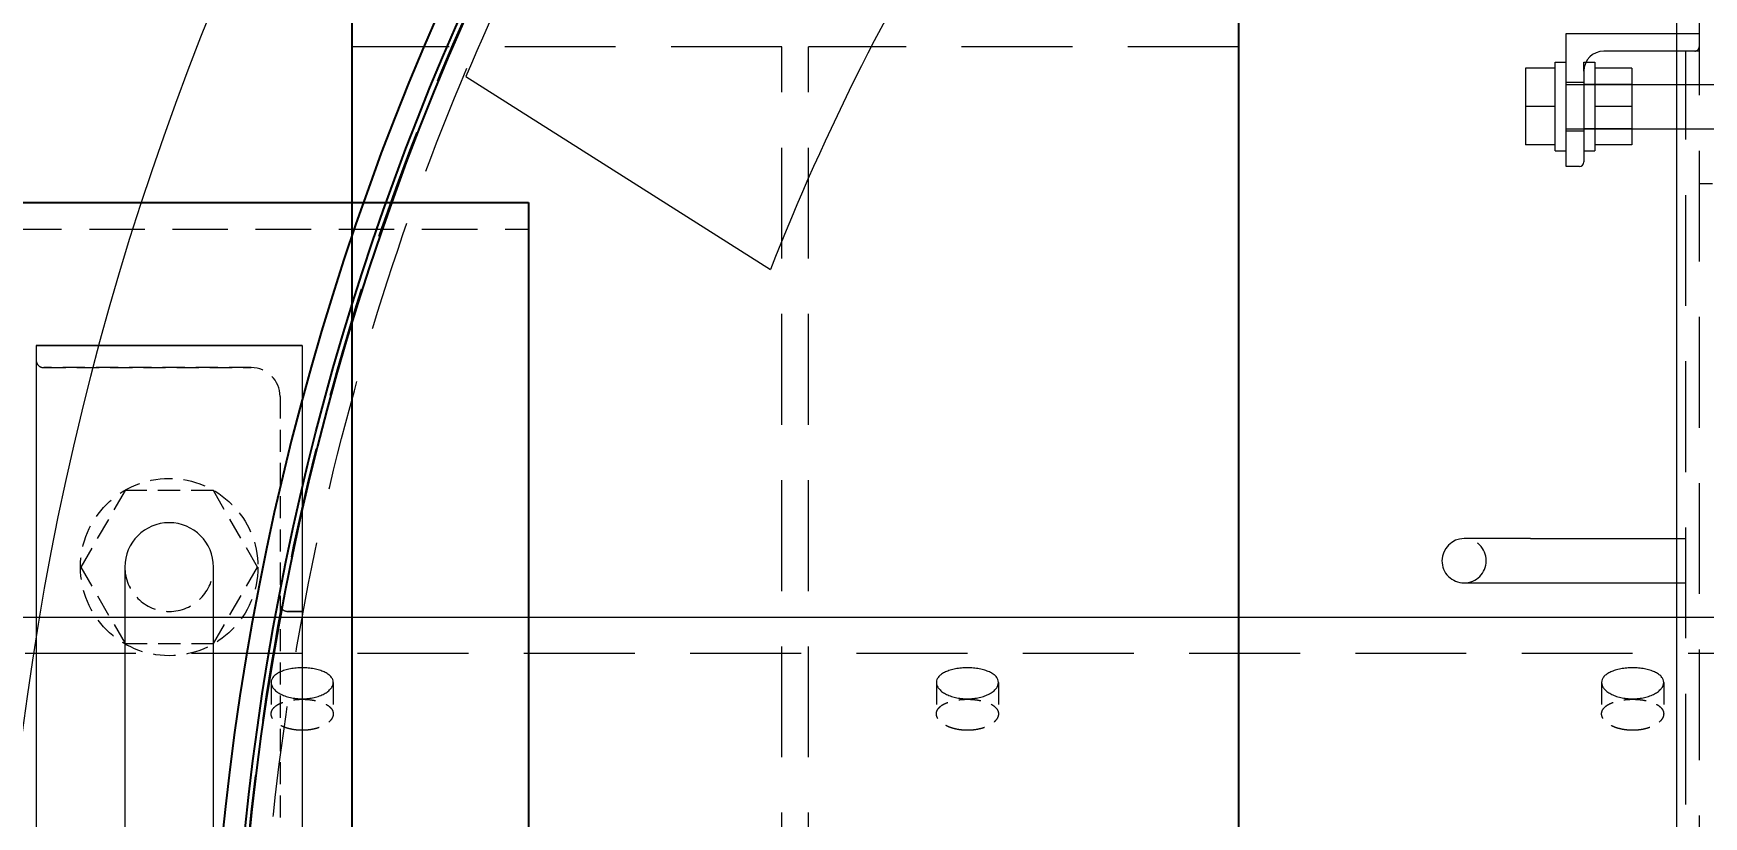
# Model space of a CAD drawing. Header units: millimetres. Extents: x -46397 to 283259, y -8690 to 23983.
# Drawn here: x 2762.5 to 3139.2, y 932 to 1108.6 of the extents above; entities that cross this region are included whole.
import ezdxf

# ---------------------------------------------------------------- set-up
doc = ezdxf.new("R2010")
doc.units = ezdxf.units.MM
doc.linetypes.add('HIDDEN', pattern=[0.375, 0.25, -0.125])
doc.linetypes.add('HIDDENX2', pattern=[0.75, 0.5, -0.25])
doc.layers.get('Defpoints').update_dxf_attribs({"lineweight": 0})
for name, color, linetype, lineweight in [('CHUAN NET KHUAT', 4, 'HIDDEN', 0), ('DUONGCHINH', 7, 'Continuous', 25), ('Long_AM_Hidden', 4, 'HIDDEN', 9), ('Long_AM_Visible', 30, 'Continuous', 25), ('PHANTOM 2', 8, 'Continuous', 0)]:
    doc.layers.add(name, color=color, linetype=linetype, lineweight=lineweight)
doc.layers.add('flashshoot', color=7, linetype='Continuous')
doc.styles.add('GHI CHÚ 1', font='isocp_IV25.ttf', dxfattribs={"width": 0.8})
doc.dimstyles.new('1-30SCALE', dxfattribs={"dimtxt": 75, "dimasz": 75, "dimexe": 37.5, "dimexo": 30, "dimgap": 30, "dimtad": 1, "dimtoh": 1, "dimdec": 0, "dimdsep": 46, "dimtxsty": 'GHI CHÚ 1', "dimcen": 0.09, "dimclrd": 256, "dimclre": 256, "dimclrt": 2, "dimadec": 0, "dimazin": 0, "dimtfac": 1, "dimtdec": 0, "dimtofl": 0, "dimtmove": 0, "dimatfit": 3, "dimfxl": 1, "dimlwd": 0, "dimlwe": 0, "dimarcsym": 0})

# ---------------------------------------------------------------- blocks, each defined once
blk = doc.blocks.new('A$Cd0a137ae')
at = {"color": 3, "linetype": 'HIDDENX2', "lineweight": 0, "ltscale": 50}
for radius in [605, 600, 600]:
    blk.add_circle((0, 2.33), radius, dxfattribs=at)
at = {"layer": 'DUONGCHINH', "color": 2}
blk.add_circle((0, 2.33), 606, dxfattribs=at)
blk = doc.blocks.new('A$C5f191858')
at = {"color": 150, "linetype": 'Continuous', "lineweight": 0, "ltscale": 10}
for p, q in [((322.67, -277.67), (-327.33, -277.67)), ((-241.29, -302.67), (-241.29, -277.67)), ((-237.29, -277.67), (-237.29, -294.17)), ((-229.79, -287.83), (-229.79, -277.67)), ((-219.79, -287.83), (-219.79, -277.67)), ((-127.33, -310.67), (-127.33, -277.67)), ((-117.33, -310.67), (-117.33, -277.67)), ((-233.42, -287.83), (-224.79, -287.83)), ((-233.42, -287.83), (-233.42, -296.17)), ((-224.79, -287.83), (-216.16, -287.83)), ((-216.16, -287.83), (-216.16, -296.17)), ((-234.79, -296.17), (-214.79, -296.17)), ((-234.79, -298.2), (-234.79, -296.17)), ((-214.79, -298.67), (-214.79, -296.17)), ((-232.79, -298.67), (-212.29, -298.67)), ((-211.29, -299.67), (-211.29, -302.67)), ((-211.29, -302.67), (-241.29, -302.67)), ((-234.79, -305.17), (-234.79, -302.67)), ((-214.79, -305.17), (-214.79, -302.67)), ((-214.79, -305.17), (-234.79, -305.17)), ((-233.42, -305.17), (-233.42, -311.83)), ((-224.79, -305.17), (-224.79, -311.83)), ((-216.16, -305.17), (-216.16, -311.83)), ((-233.42, -311.83), (-224.79, -311.83)), ((-224.79, -311.83), (-216.16, -311.83)), ((-127.33, -310.67), (-127.33, -325.67)), ((-117.33, -325.67), (-117.33, -310.67)), ((-231.57, -550.74), (-188.03, -482.07))]:
    blk.add_line(p, q, dxfattribs=at)
for centre, radius, start, end in [((-232.79, -294.17), 4.5, 180, 270), ((-212.29, -299.67), 1, 360, 90), ((-122.33, -325.67), 5, 180, 270), ((-122.33, -325.67), 5, 270, 0), ((0.74, 2.46), 520, 226.5392, 248.7142), ((0.74, 2.46), 600, 228.03263, 247.22077)]:
    blk.add_arc(centre, radius, start, end, dxfattribs=at)
at = {"layer": 'CHUAN NET KHUAT', "ltscale": 100}
for p, q in [((-229.79, -277.67), (-229.79, -252.67)), ((-219.79, -277.67), (-219.79, -252.67)), ((-207.33, -269.67), (-207.33, -272.67)), ((-327.33, -272.67), (322.67, -272.67)), ((-241.29, -277.67), (-241.29, -272.67)), ((-237.33, -275.67), (-237.33, -272.67)), ((-237.29, -273.67), (-237.29, -277.67)), ((232.67, -275.67), (-237.33, -275.67)), ((-127.33, -277.67), (-127.33, -275.67)), ((-117.33, -277.67), (-117.33, -275.67)), ((-229.79, -302.67), (-229.79, -287.83)), ((-229.79, -287.83), (-229.79, -298.67)), ((-224.79, -287.83), (-224.79, -296.17)), ((-219.79, -302.67), (-219.79, -287.83)), ((-219.79, -287.83), (-219.79, -298.67)), ((-234.79, -298.67), (-234.79, -298.2)), ((-232.79, -298.67), (-234.79, -298.67)), ((-230.29, -302.67), (-230.29, -298.67)), ((-219.29, -302.67), (-219.29, -298.67))]:
    blk.add_line(p, q, dxfattribs=at)
at = {"layer": 'CHUAN NET KHUAT', "ltscale": 50}
for centre, radius, start, end in [((-238.29, -273.67), 1, 360, 90), ((-122.33, -325.67), 5, 0, 180)]:
    blk.add_arc(centre, radius, start, end, dxfattribs=at)
blk = doc.blocks.new('A$C87972526')
at = {"color": 5, "linetype": 'Continuous', "lineweight": 0}
blk.add_circle((0, 2.34), 656, dxfattribs=at)
blk = doc.blocks.new('MH2.1')
at = {"layer": 'Long_AM_Hidden', "ltscale": 50}
blk.add_lwpolyline([(-197.2, -539), (197.2, -539), (197.2, -713), (-197.2, -713)], close=True, dxfattribs=at)
at = {"layer": 'Long_AM_Visible'}
blk.add_lwpolyline([(-203.2, -539), (203.2, -539), (203.2, -713), (-203.2, -713)], close=True, dxfattribs=at)
for radius in [605, 611]:
    blk.add_arc((0, 0), radius, 244.65039, 295.34961, dxfattribs=at)
blk = doc.blocks.new('ksajd jkajkdqwe')
at = {"rotation": 270}
blk.add_blockref('MH2.1', (5004.67, 0), dxfattribs=at)
blk = doc.blocks.new('A$C90275d84')
at = {"color": 2, "linetype": 'Continuous', "lineweight": 0, "ltscale": 10}
blk.add_line((-109.55, 1960), (-109.55, -3000), dxfattribs=at)
at = {"color": 1, "linetype": 'HIDDENX2', "lineweight": 0, "ltscale": 50}
blk.add_line((-101.37, 1960), (-101.37, -3000), dxfattribs=at)
at = {"color": 1, "linetype": 'HIDDENX2', "lineweight": 0, "ltscale": 10}
for p, q in [((-94.87, -283), (-87.79, -283)), ((-94.87, -297), (-87.79, -297)), ((-94.87, -433), (-87.79, -433)), ((-94.87, -447), (-87.79, -447)), ((-94.87, -583), (-87.79, -583)), ((-94.87, -597), (-87.79, -597))]:
    blk.add_line(p, q, dxfattribs=at)
at = {"color": 2, "linetype": 'Continuous', "lineweight": 0, "ltscale": 10}
for points in [[(-91.18, -290), (-91.18, -290.44), (-91.2, -290.89), (-91.3, -291.8), (-91.38, -292.25), (-91.57, -293.11), (-91.69, -293.52), (-91.98, -294.29), (-92.13, -294.64), (-92.47, -295.26), (-92.66, -295.55), (-93.06, -296.07), (-93.28, -296.29), (-93.73, -296.65), (-93.96, -296.78), (-94.42, -296.96), (-94.65, -297), (-95.09, -297), (-95.32, -296.96), (-95.76, -296.78), (-95.98, -296.65), (-96.39, -296.29), (-96.59, -296.07), (-96.94, -295.55), (-97.11, -295.26), (-97.39, -294.64), (-97.53, -294.29), (-97.76, -293.52), (-97.86, -293.11), (-98.02, -292.25), (-98.08, -291.8), (-98.16, -290.89), (-98.18, -290.44), (-98.18, -289.56), (-98.16, -289.11), (-98.08, -288.2), (-98.02, -287.75), (-97.86, -286.89), (-97.76, -286.48), (-97.53, -285.71), (-97.39, -285.36), (-97.11, -284.74), (-96.94, -284.45), (-96.59, -283.93), (-96.39, -283.71), (-95.98, -283.35), (-95.76, -283.22), (-95.32, -283.04), (-95.09, -283), (-94.65, -283), (-94.42, -283.04), (-93.96, -283.22), (-93.73, -283.35), (-93.28, -283.71), (-93.06, -283.93), (-92.66, -284.45), (-92.47, -284.74), (-92.13, -285.36), (-91.98, -285.71), (-91.69, -286.48), (-91.57, -286.89), (-91.38, -287.75), (-91.3, -288.2), (-91.2, -289.11), (-91.18, -289.56), (-91.18, -290)], [(-91.18, -440), (-91.18, -440.44), (-91.2, -440.89), (-91.3, -441.8), (-91.38, -442.25), (-91.57, -443.11), (-91.69, -443.52), (-91.98, -444.29), (-92.13, -444.64), (-92.47, -445.26), (-92.66, -445.55), (-93.06, -446.07), (-93.28, -446.29), (-93.73, -446.65), (-93.96, -446.78), (-94.42, -446.96), (-94.65, -447), (-95.09, -447), (-95.32, -446.96), (-95.76, -446.78), (-95.98, -446.65), (-96.39, -446.29), (-96.59, -446.07), (-96.94, -445.55), (-97.11, -445.26), (-97.39, -444.64), (-97.53, -444.29), (-97.76, -443.52), (-97.86, -443.11), (-98.02, -442.25), (-98.08, -441.8), (-98.16, -440.89), (-98.18, -440.44), (-98.18, -439.56), (-98.16, -439.11), (-98.08, -438.2), (-98.02, -437.75), (-97.86, -436.89), (-97.76, -436.48), (-97.53, -435.71), (-97.39, -435.36), (-97.11, -434.74), (-96.94, -434.45), (-96.59, -433.93), (-96.39, -433.71), (-95.98, -433.35), (-95.76, -433.22), (-95.32, -433.04), (-95.09, -433), (-94.65, -433), (-94.42, -433.04), (-93.96, -433.22), (-93.73, -433.35), (-93.28, -433.71), (-93.06, -433.93), (-92.66, -434.45), (-92.47, -434.74), (-92.13, -435.36), (-91.98, -435.71), (-91.69, -436.48), (-91.57, -436.89), (-91.38, -437.75), (-91.3, -438.2), (-91.2, -439.11), (-91.18, -439.56), (-91.18, -440)], [(-91.18, -590), (-91.18, -590.44), (-91.2, -590.89), (-91.3, -591.8), (-91.38, -592.25), (-91.57, -593.11), (-91.69, -593.52), (-91.98, -594.29), (-92.13, -594.64), (-92.47, -595.26), (-92.66, -595.55), (-93.06, -596.07), (-93.28, -596.29), (-93.73, -596.65), (-93.96, -596.78), (-94.42, -596.96), (-94.65, -597), (-95.09, -597), (-95.32, -596.96), (-95.76, -596.78), (-95.98, -596.65), (-96.39, -596.29), (-96.59, -596.07), (-96.94, -595.55), (-97.11, -595.26), (-97.39, -594.64), (-97.53, -594.29), (-97.76, -593.52), (-97.86, -593.11), (-98.02, -592.25), (-98.08, -591.8), (-98.16, -590.89), (-98.18, -590.44), (-98.18, -589.56), (-98.16, -589.11), (-98.08, -588.2), (-98.02, -587.75), (-97.86, -586.89), (-97.76, -586.48), (-97.53, -585.71), (-97.39, -585.36), (-97.11, -584.74), (-96.94, -584.45), (-96.59, -583.93), (-96.39, -583.71), (-95.98, -583.35), (-95.76, -583.22), (-95.32, -583.04), (-95.09, -583), (-94.65, -583), (-94.42, -583.04), (-93.96, -583.22), (-93.73, -583.35), (-93.28, -583.71), (-93.06, -583.93), (-92.66, -584.45), (-92.47, -584.74), (-92.13, -585.36), (-91.98, -585.71), (-91.69, -586.48), (-91.57, -586.89), (-91.38, -587.75), (-91.3, -588.2), (-91.2, -589.11), (-91.18, -589.56), (-91.18, -590)]]:
    blk.add_open_spline(points, degree=3, knots=[0, 0, 0, 0, 1.318789, 1.318789, 2.637578, 2.637578, 3.956368, 3.956368, 5.275157, 5.275157, 6.593945, 6.593945, 7.912734, 7.912734, 9.231522, 9.231522, 10.550311, 10.550311, 11.869099, 11.869099, 13.187888, 13.187888, 14.506676, 14.506676, 15.825465, 15.825465, 17.144254, 17.144254, 18.463043, 18.463043, 19.781833, 19.781833, 21.100622, 21.100622, 22.419411, 22.419411, 23.7382, 23.7382, 25.05699, 25.05699, 26.375779, 26.375779, 27.694567, 27.694567, 29.013356, 29.013356, 30.332144, 30.332144, 31.650933, 31.650933, 32.969721, 32.969721, 34.28851, 34.28851, 35.607298, 35.607298, 36.926087, 36.926087, 38.244876, 38.244876, 39.563665, 39.563665, 40.882454, 40.882454, 42.201244, 42.201244, 42.201244, 42.201244], dxfattribs=at)
at = {"color": 1, "linetype": 'HIDDENX2', "lineweight": 0, "ltscale": 10}
for points in [[(-84.08, -290), (-84.08, -289.56), (-84.1, -289.11), (-84.2, -288.2), (-84.28, -287.75), (-84.48, -286.89), (-84.6, -286.48), (-84.88, -285.71), (-85.04, -285.36), (-85.38, -284.74), (-85.57, -284.45), (-85.97, -283.93), (-86.19, -283.71), (-86.64, -283.35), (-86.88, -283.22), (-87.34, -283.04), (-87.57, -283), (-88.01, -283), (-88.23, -283.04), (-88.68, -283.22), (-88.89, -283.35), (-89.3, -283.71), (-89.5, -283.93), (-89.86, -284.45), (-90.02, -284.74), (-90.3, -285.36), (-90.43, -285.71), (-90.66, -286.48), (-90.76, -286.89), (-90.92, -287.75), (-90.98, -288.2), (-91.06, -289.11), (-91.08, -289.56), (-91.08, -290.44), (-91.06, -290.89), (-90.98, -291.8), (-90.92, -292.25), (-90.76, -293.11), (-90.66, -293.52), (-90.43, -294.29), (-90.3, -294.64), (-90.02, -295.26), (-89.86, -295.55), (-89.5, -296.07), (-89.3, -296.29), (-88.89, -296.65), (-88.68, -296.78), (-88.23, -296.96), (-88.01, -297), (-87.57, -297), (-87.34, -296.96), (-86.88, -296.78), (-86.64, -296.65), (-86.19, -296.29), (-85.97, -296.07), (-85.57, -295.55), (-85.38, -295.26), (-85.04, -294.64), (-84.88, -294.29), (-84.6, -293.52), (-84.48, -293.11), (-84.28, -292.25), (-84.2, -291.8), (-84.1, -290.89), (-84.08, -290.44), (-84.08, -290)], [(-84.08, -440), (-84.08, -439.56), (-84.1, -439.11), (-84.2, -438.2), (-84.28, -437.75), (-84.48, -436.89), (-84.6, -436.48), (-84.88, -435.71), (-85.04, -435.36), (-85.38, -434.74), (-85.57, -434.45), (-85.97, -433.93), (-86.19, -433.71), (-86.64, -433.35), (-86.88, -433.22), (-87.34, -433.04), (-87.57, -433), (-88.01, -433), (-88.23, -433.04), (-88.68, -433.22), (-88.89, -433.35), (-89.3, -433.71), (-89.5, -433.93), (-89.86, -434.45), (-90.02, -434.74), (-90.3, -435.36), (-90.43, -435.71), (-90.66, -436.48), (-90.76, -436.89), (-90.92, -437.75), (-90.98, -438.2), (-91.06, -439.11), (-91.08, -439.56), (-91.08, -440.44), (-91.06, -440.89), (-90.98, -441.8), (-90.92, -442.25), (-90.76, -443.11), (-90.66, -443.52), (-90.43, -444.29), (-90.3, -444.64), (-90.02, -445.26), (-89.86, -445.55), (-89.5, -446.07), (-89.3, -446.29), (-88.89, -446.65), (-88.68, -446.78), (-88.23, -446.96), (-88.01, -447), (-87.57, -447), (-87.34, -446.96), (-86.88, -446.78), (-86.64, -446.65), (-86.19, -446.29), (-85.97, -446.07), (-85.57, -445.55), (-85.38, -445.26), (-85.04, -444.64), (-84.88, -444.29), (-84.6, -443.52), (-84.48, -443.11), (-84.28, -442.25), (-84.2, -441.8), (-84.1, -440.89), (-84.08, -440.44), (-84.08, -440)], [(-84.08, -590), (-84.08, -589.56), (-84.1, -589.11), (-84.2, -588.2), (-84.28, -587.75), (-84.48, -586.89), (-84.6, -586.48), (-84.88, -585.71), (-85.04, -585.36), (-85.38, -584.74), (-85.57, -584.45), (-85.97, -583.93), (-86.19, -583.71), (-86.64, -583.35), (-86.88, -583.22), (-87.34, -583.04), (-87.57, -583), (-88.01, -583), (-88.23, -583.04), (-88.68, -583.22), (-88.89, -583.35), (-89.3, -583.71), (-89.5, -583.93), (-89.86, -584.45), (-90.02, -584.74), (-90.3, -585.36), (-90.43, -585.71), (-90.66, -586.48), (-90.76, -586.89), (-90.92, -587.75), (-90.98, -588.2), (-91.06, -589.11), (-91.08, -589.56), (-91.08, -590.44), (-91.06, -590.89), (-90.98, -591.8), (-90.92, -592.25), (-90.76, -593.11), (-90.66, -593.52), (-90.43, -594.29), (-90.3, -594.64), (-90.02, -595.26), (-89.86, -595.55), (-89.5, -596.07), (-89.3, -596.29), (-88.89, -596.65), (-88.68, -596.78), (-88.23, -596.96), (-88.01, -597), (-87.57, -597), (-87.34, -596.96), (-86.88, -596.78), (-86.64, -596.65), (-86.19, -596.29), (-85.97, -596.07), (-85.57, -595.55), (-85.38, -595.26), (-85.04, -594.64), (-84.88, -594.29), (-84.6, -593.52), (-84.48, -593.11), (-84.28, -592.25), (-84.2, -591.8), (-84.1, -590.89), (-84.08, -590.44), (-84.08, -590)]]:
    blk.add_open_spline(points, degree=3, knots=[0, 0, 0, 0, 1.318854, 1.318854, 2.637708, 2.637708, 3.956563, 3.956563, 5.275417, 5.275417, 6.59427, 6.59427, 7.913123, 7.913123, 9.231977, 9.231977, 10.55083, 10.55083, 11.869683, 11.869683, 13.188536, 13.188536, 14.507389, 14.507389, 15.826243, 15.826243, 17.145097, 17.145097, 18.463951, 18.463951, 19.782805, 19.782805, 21.10166, 21.10166, 22.420514, 22.420514, 23.739368, 23.739368, 25.058222, 25.058222, 26.377077, 26.377077, 27.69593, 27.69593, 29.014783, 29.014783, 30.333636, 30.333636, 31.652489, 31.652489, 32.971343, 32.971343, 34.290196, 34.290196, 35.609049, 35.609049, 36.927902, 36.927902, 38.246757, 38.246757, 39.565611, 39.565611, 40.884465, 40.884465, 42.203319, 42.203319, 42.203319, 42.203319], dxfattribs=at)
blk = doc.blocks.new('A$Cc882877d')
at = {"color": 6, "linetype": 'Continuous', "lineweight": 0, "ltscale": 10}
for p, q in [((-170.9, -590), (354.63, -590)), ((-170.9, -590), (-170.9, -650)), ((-170.9, -650), (-170.9, -590)), ((-170.9, -590), (-170.9, -590)), ((120.9, -610), (-120.9, -610)), ((-120.9, -630), (120.9, -630)), ((-170.9, -650), (354.63, -650)), ((-170.9, -650), (-170.9, -650))]:
    blk.add_line(p, q, dxfattribs=at)
at = {"color": 4, "linetype": 'HIDDENX2', "lineweight": 0, "ltscale": 10}
for p, q in [((-110.9, -593.3), (-110.9, -590)), ((-110.9, -590), (-110.9, -593.3)), ((-159.4, -595), (343.13, -595)), ((-159.4, -595), (-159.4, -595)), ((-165.9, -648.3), (-165.9, -601.5)), ((-165.9, -601.5), (-165.9, -648.3)), ((-120.9, -600.08), (-138.16, -610.04)), ((-103.64, -610.04), (-120.9, -600.08)), ((-138.16, -610.04), (-138.16, -629.96)), ((-103.64, -629.96), (-103.64, -610.04)), ((-138.16, -629.96), (-120.9, -639.93)), ((-120.9, -639.93), (-103.64, -629.96))]:
    blk.add_line(p, q, dxfattribs=at)
blk.add_circle((-120.9, -620), 20, dxfattribs=at)
for centre, radius, start, end in [((-159.4, -601.5), 6.5, 90, 180), ((-159.4, -601.5), 6.5, 90, 180), ((-112.6, -593.3), 1.7, 270, 0), ((-112.6, -593.3), 1.7, 270, 0), ((-120.9, -620), 10, 0, 90), ((-120.9, -620), 10, 270, 0), ((-167.6, -648.3), 1.7, 270, 0), ((-167.6, -648.3), 1.7, 270, 0)]:
    blk.add_arc(centre, radius, start, end, dxfattribs=at)
at = {"color": 6, "linetype": 'Continuous', "lineweight": 0, "ltscale": 10}
blk.add_arc((-120.9, -620), 10, 90, 270, dxfattribs=at)
blk = doc.blocks.new('SD2-3')
at = {"layer": 'CHUAN NET KHUAT', "ltscale": 100}
for p, q in [((97, 1086.8), (0, 1086.8)), ((97, 851.5), (97, 1086.8)), ((200, 1086.8), (103, 1086.8)), ((103, 851.5), (103, 1086.8))]:
    blk.add_line(p, q, dxfattribs=at)
at = {"layer": 'DUONGCHINH'}
for p, q in [((0, 1428.5), (0, 268.5)), ((200, 1428.5), (200, 268.5))]:
    blk.add_line(p, q, dxfattribs=at)
blk = doc.blocks.new('*D1392')
at = {"layer": 'Defpoints', "color": 0, "transparency": 16777216}
for p in [(6959.38, 2496.7), (-133.08, 867.35, -1.5), (6959.38, 867.35, -1.5)]:
    blk.add_point(p, dxfattribs=at)
at = {"layer": 'PHANTOM 2', "linetype": 'Continuous', "lineweight": 0, "transparency": 16777216}
for p, q in [((-133.08, 897.35), (-133.08, 2526.7)), ((6959.38, 897.35), (6959.38, 2526.7)), ((-43.08, 2496.7), (6869.38, 2496.7))]:
    blk.add_line(p, q, dxfattribs=at)
at = {"layer": 'PHANTOM 2', "transparency": 16777216}
for points in [[(-43.08, 2511.7), (-43.08, 2481.7), (-133.08, 2496.7)], [(6869.38, 2511.7), (6869.38, 2481.7), (6959.38, 2496.7)]]:
    blk.add_solid(points, dxfattribs=at)
at = {"layer": 'PHANTOM 2', "color": 2, "transparency": 16777216, "insert": (3413.15, 2576.24), "char_height": 95, "attachment_point": 5, "style": 'GHI CHÚ 1'}
blk.add_mtext('7092', dxfattribs=at)

msp = doc.modelspace()

# ---------------------------------------------------------------- block references
for name, p in [('SD2-3', (2834.31, 18.85, -1.5)), ('A$C87972526', (3410.82, 865.01, -1.5)), ('A$Cd0a137ae', (3413.15, 865.01, -1.5)), ('ksajd jkajkdqwe', (-1591.52, 867.3, -1.5))]:
    msp.add_blockref(name, p)
at = {"rotation": 270}
msp.add_blockref('A$C5f191858', (3410.82, 867.35, -1.5), dxfattribs=at)
at = {"layer": 'flashshoot', "rotation": 270}
for name in ['A$C90275d84', 'A$Cc882877d']:
    msp.add_blockref(name, (3413.15, 867.35, -1.5), dxfattribs=at)

# ---------------------------------------------------------------- dimensions: what is measured, and where the dimension line sits
at = {"layer": 'PHANTOM 2'}
dim = msp.add_linear_dim(base=(6959.38, 2496.7), p1=(-133.08, 867.35, -1.5), p2=(6959.38, 867.35, -1.5), dimstyle='1-30SCALE', override={"dimtxt": 95, "dimasz": 90, "dimexe": 30, "dimtmove": 1}, dxfattribs=at)
dim.commit()
dim.dimension.update_dxf_attribs({"geometry": '*D1392', "text_midpoint": (3413.15, 2576.24)})

doc.saveas('drawing.dxf')
